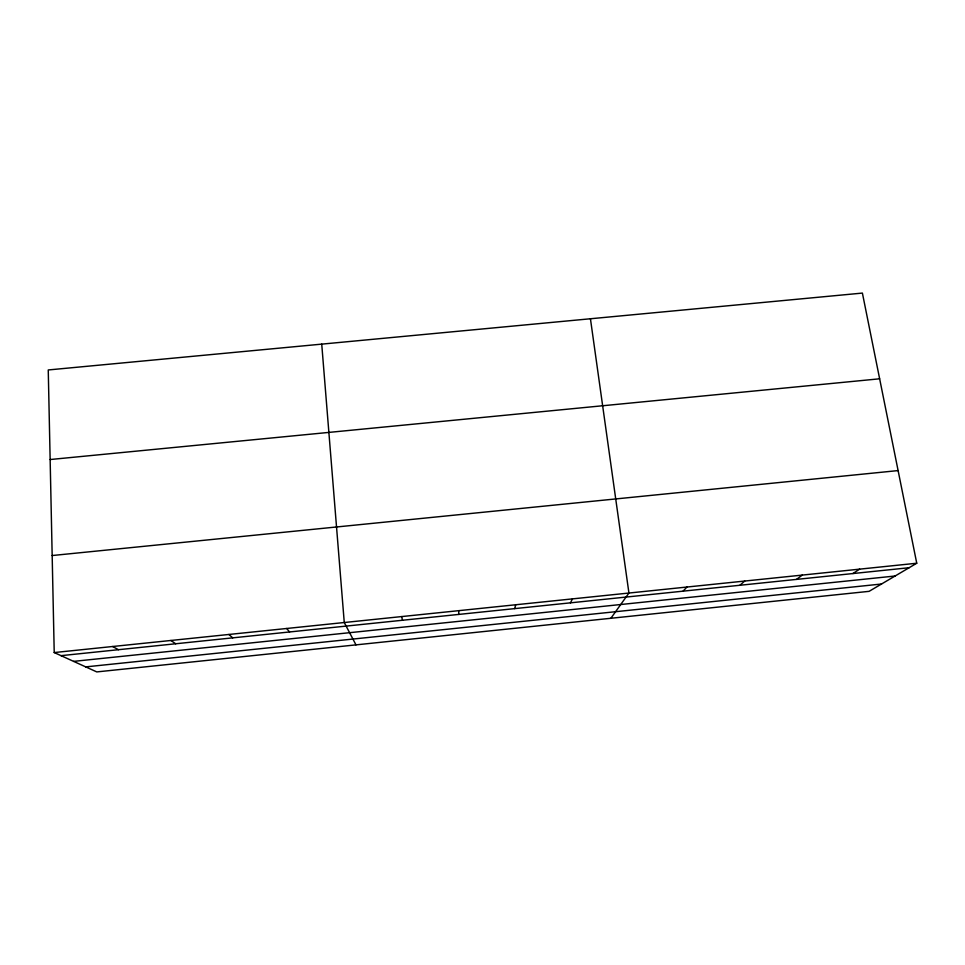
<?xml version="1.0" encoding="UTF-8"?>
<svg xmlns="http://www.w3.org/2000/svg" width="965" height="965" viewBox="0 0 965 965"><rect width="100%" height="100%" fill="white"/><g stroke="black" fill="none" stroke-linecap="round" stroke-linejoin="round"><path stroke-width="1.45" d="M458.713 614.428L458.773 610.664M514.695 608.613L515.708 604.766M570.472 602.836L572.426 598.891M610.869 618.288L628.927 593.041L590.435 318.752M683.087 591.159L686.935 587.034M739.926 585.26L744.715 581.051M796.535 579.398L802.277 575.092M852.951 573.548L859.622 569.145M916.75 563.234L869.091 591.34L96.777 671.917L54.221 652.557L48.25 369.957L862.396 293.083L916.75 563.234L54.221 652.557M61.024 655.657L909.139 567.722M73.593 661.375L895.098 576.009M85.716 666.887L881.503 584.018M52.17 555.538L898.113 470.582M50.144 459.533L879.646 378.799M112.664 646.514L118.478 649.71M170.889 640.483L175.702 643.776M228.898 634.475L232.722 637.853M286.689 628.48L289.536 631.966M355.976 644.873L344.264 622.522L321.731 344.131M401.621 616.587L402.538 620.254"/></g></svg>
